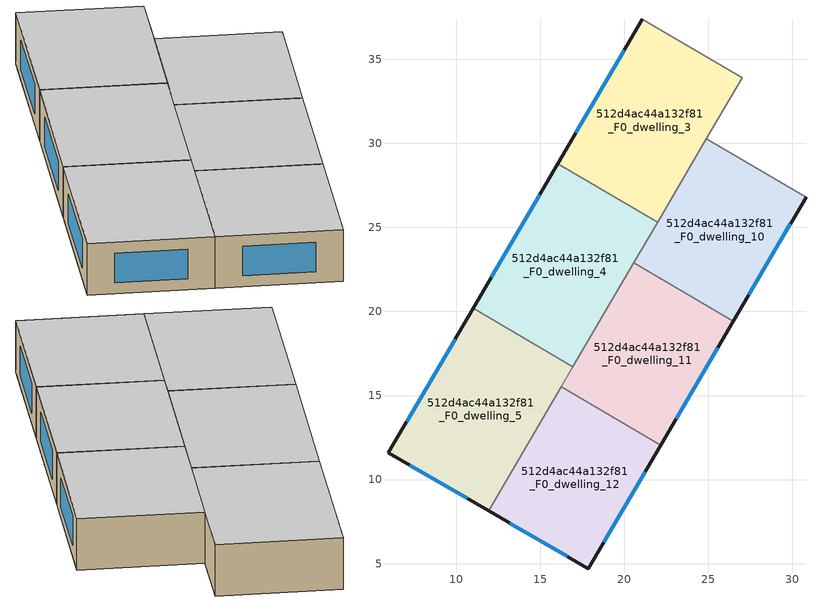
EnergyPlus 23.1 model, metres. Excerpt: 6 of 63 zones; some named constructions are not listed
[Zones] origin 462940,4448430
512d4ac44a132f81_F0_dwelling_10
 floor ground (EU_floor_Construction): 30.82,26.79 26.5,19.42 20.57,22.89 24.88,30.26 z0
 wall outside (EU_wall_Construction): 26.5,19.42 30.82,26.79 z0:3
 wall to 512d4ac44a132f81_F0_dwelling_9 (EU_wall_Construction): 30.82,26.79 24.88,30.26 z0:3
 wall to 512d4ac44a132f81_F0_dwelling_11 (EU_wall_Construction): 20.57,22.89 26.5,19.42 z0:3
 wall to 512d4ac44a132f81_F0_dwelling_3 (EU_wall_Construction): 24.88,30.26 21.99,25.32 z0:3
 wall to 512d4ac44a132f81_F0_dwelling_4 (EU_wall_Construction): 21.99,25.32 20.57,22.89 z0:3
 window (EU_Window_Construction): 27.43,21 29.89,25.21 z0.64:2.36
 ceiling to 512d4ac44a132f81_F1_dwelling_10 (EU_floor_Construction): 26.5,19.42 30.82,26.79 24.88,30.26 20.57,22.89 z3
512d4ac44a132f81_F0_dwelling_11
 floor ground (EU_floor_Construction): 26.5,19.42 22.19,12.05 16.25,15.52 20.57,22.89 z0
 wall outside (EU_wall_Construction): 22.19,12.05 26.5,19.42 z0:3
 wall to 512d4ac44a132f81_F0_dwelling_12 (EU_wall_Construction): 16.25,15.52 22.19,12.05 z0:3
 wall to 512d4ac44a132f81_F0_dwelling_4 (EU_wall_Construction): 20.57,22.89 16.96,16.72 z0:3
 wall to 512d4ac44a132f81_F0_dwelling_5 (EU_wall_Construction): 16.96,16.72 16.25,15.52 z0:3
 window (EU_Window_Construction): 23.11,13.63 25.58,17.84 z0.64:2.36
 ceiling to 512d4ac44a132f81_F1_dwelling_11 (EU_floor_Construction): 22.19,12.05 26.5,19.42 20.57,22.89 16.25,15.52 z3
512d4ac44a132f81_F0_dwelling_12
 floor ground (EU_floor_Construction): 22.19,12.05 17.88,4.69 11.93,8.14 16.25,15.52 z0
 wall outside (EU_wall_Construction): 11.93,8.14 17.88,4.69 22.19,12.05 z0:3
 wall to 512d4ac44a132f81_F0_dwelling_5 (EU_wall_Construction): 16.25,15.52 11.93,8.14 z0:3
 window (EU_Window_Construction): 18.8,6.27 21.26,10.47 / 13.21,7.4 16.6,5.43 z0.64:2.36
 ceiling to 512d4ac44a132f81_F1_dwelling_12 (EU_floor_Construction): 17.88,4.69 22.19,12.05 16.25,15.52 11.93,8.14 z3
512d4ac44a132f81_F0_dwelling_3
 floor ground (EU_floor_Construction): 27.02,33.91 21.99,25.32 16.05,28.79 21.08,37.39 z0
 wall outside (EU_wall_Construction): 21.08,37.39 16.05,28.79 z0:3
 wall to 512d4ac44a132f81_F0_dwelling_2 (EU_wall_Construction): 27.02,33.91 21.08,37.39 z0:3
 wall to 512d4ac44a132f81_F0_dwelling_4 (EU_wall_Construction): 16.05,28.79 21.99,25.32 z0:3
 wall to 512d4ac44a132f81_F0_dwelling_9 (EU_wall_Construction): 24.88,30.26 27.02,33.91 z0:3
 window (EU_Window_Construction): 20,35.55 17.13,30.63 z0.64:2.36
 ceiling to 512d4ac44a132f81_F1_dwelling_3 (EU_floor_Construction): 21.99,25.32 27.02,33.91 21.08,37.39 16.05,28.79 z3
512d4ac44a132f81_F0_dwelling_4
 floor ground (EU_floor_Construction): 21.99,25.32 16.96,16.72 11.02,20.2 16.05,28.79 z0
 wall outside (EU_wall_Construction): 16.05,28.79 11.02,20.2 z0:3
 wall to 512d4ac44a132f81_F0_dwelling_5 (EU_wall_Construction): 11.02,20.2 16.96,16.72 z0:3
 window (EU_Window_Construction): 14.97,26.95 12.1,22.04 z0.64:2.36
 ceiling to 512d4ac44a132f81_F1_dwelling_4 (EU_floor_Construction): 16.96,16.72 21.99,25.32 16.05,28.79 11.02,20.2 z3
512d4ac44a132f81_F0_dwelling_5
 floor ground (EU_floor_Construction): 16.96,16.72 11.93,8.14 5.98,11.59 11.02,20.2 z0
 wall outside (EU_wall_Construction): 11.02,20.2 5.98,11.59 11.93,8.14 z0:3
 window (EU_Window_Construction): 7.26,10.85 10.66,8.88 / 9.94,18.36 7.06,13.44 z0.64:2.36
 ceiling to 512d4ac44a132f81_F1_dwelling_5 (EU_floor_Construction): 11.93,8.14 16.96,16.72 11.02,20.2 5.98,11.59 z3
[SCHEDULE:FILE] Column Number=1; Rows to Skip at Top=0; Number of Hours of Data=8760; Column Separator=Comma; Interpolate to Timestep=No; Minutes per Item=60; Adjust Schedule for Daylight Savings=Yes
Name | File
EU_Step8_GainSchedule_512d4ac44a132f81_F2_dwelling_11_f000 | ../../schedules/512d4ac44a132f81/512d4ac44a132f81_F2_dwelling_11_f000_gain.csv
EU_Step8_GainSchedule_512d4ac44a132f81_F2_dwelling_12_f000 | ../../schedules/512d4ac44a132f81/512d4ac44a132f81_F2_dwelling_12_f000_gain.csv
EU_Step8_GainSchedule_512d4ac44a132f81_F3_dwelling_0_f000 | ../../schedules/512d4ac44a132f81/512d4ac44a132f81_F3_dwelling_0_f000_gain.csv
EU_Step8_GainSchedule_512d4ac44a132f81_F3_dwelling_1_f000 | ../../schedules/512d4ac44a132f81/512d4ac44a132f81_F3_dwelling_1_f000_gain.csv
EU_Step8_GainSchedule_512d4ac44a132f81_F3_dwelling_2_f000 | ../../schedules/512d4ac44a132f81/512d4ac44a132f81_F3_dwelling_2_f000_gain.csv
EU_Step8_GainSchedule_512d4ac44a132f81_F3_dwelling_3_f000 | ../../schedules/512d4ac44a132f81/512d4ac44a132f81_F3_dwelling_3_f000_gain.csv
EU_Step8_GainSchedule_512d4ac44a132f81_F3_dwelling_4_f000 | ../../schedules/512d4ac44a132f81/512d4ac44a132f81_F3_dwelling_4_f000_gain.csv
EU_Step8_GainSchedule_512d4ac44a132f81_F3_dwelling_5_f000 | ../../schedules/512d4ac44a132f81/512d4ac44a132f81_F3_dwelling_5_f000_gain.csv
EU_Step8_GainSchedule_512d4ac44a132f81_F3_dwelling_6_f000 | ../../schedules/512d4ac44a132f81/512d4ac44a132f81_F3_dwelling_6_f000_gain.csv
EU_Step8_GainSchedule_512d4ac44a132f81_F3_dwelling_7_f000 | ../../schedules/512d4ac44a132f81/512d4ac44a132f81_F3_dwelling_7_f000_gain.csv
EU_Step8_GainSchedule_512d4ac44a132f81_F3_dwelling_8_f000 | ../../schedules/512d4ac44a132f81/512d4ac44a132f81_F3_dwelling_8_f000_gain.csv
EU_Step8_GainSchedule_512d4ac44a132f81_F3_dwelling_9_f000 | ../../schedules/512d4ac44a132f81/512d4ac44a132f81_F3_dwelling_9_f000_gain.csv
EU_Step8_GainSchedule_512d4ac44a132f81_F3_dwelling_10_f000 | ../../schedules/512d4ac44a132f81/512d4ac44a132f81_F3_dwelling_10_f000_gain.csv
EU_Step8_GainSchedule_512d4ac44a132f81_F3_dwelling_11_f000 | ../../schedules/512d4ac44a132f81/512d4ac44a132f81_F3_dwelling_11_f000_gain.csv
EU_Step8_GainSchedule_512d4ac44a132f81_F4_dwelling_0_f000 | ../../schedules/512d4ac44a132f81/512d4ac44a132f81_F4_dwelling_0_f000_gain.csv
EU_Step8_GainSchedule_512d4ac44a132f81_F4_dwelling_1_f000 | ../../schedules/512d4ac44a132f81/512d4ac44a132f81_F4_dwelling_1_f000_gain.csv
EU_Step8_GainSchedule_512d4ac44a132f81_F4_dwelling_2_f000 | ../../schedules/512d4ac44a132f81/512d4ac44a132f81_F4_dwelling_2_f000_gain.csv
EU_Step8_GainSchedule_512d4ac44a132f81_F4_dwelling_3_f000 | ../../schedules/512d4ac44a132f81/512d4ac44a132f81_F4_dwelling_3_f000_gain.csv
EU_Step8_GainSchedule_512d4ac44a132f81_F4_dwelling_4_f000 | ../../schedules/512d4ac44a132f81/512d4ac44a132f81_F4_dwelling_4_f000_gain.csv
EU_Step8_GainSchedule_512d4ac44a132f81_F4_dwelling_5_f000 | ../../schedules/512d4ac44a132f81/512d4ac44a132f81_F4_dwelling_5_f000_gain.csv
EU_Step8_GainSchedule_512d4ac44a132f81_F4_dwelling_6_f000 | ../../schedules/512d4ac44a132f81/512d4ac44a132f81_F4_dwelling_6_f000_gain.csv
EU_Step8_GainSchedule_512d4ac44a132f81_F4_dwelling_7_f000 | ../../schedules/512d4ac44a132f81/512d4ac44a132f81_F4_dwelling_7_f000_gain.csv
EU_Step8_GainSchedule_512d4ac44a132f81_F4_dwelling_8_f000 | ../../schedules/512d4ac44a132f81/512d4ac44a132f81_F4_dwelling_8_f000_gain.csv
EU_Step8_GainSchedule_512d4ac44a132f81_F4_dwelling_9_f000 | ../../schedules/512d4ac44a132f81/512d4ac44a132f81_F4_dwelling_9_f000_gain.csv
EU_Step8_GainSchedule_512d4ac44a132f81_F4_dwelling_10_f000 | ../../schedules/512d4ac44a132f81/512d4ac44a132f81_F4_dwelling_10_f000_gain.csv
EU_Step8_GainSchedule_512d4ac44a132f81_F4_dwelling_11_f000 | ../../schedules/512d4ac44a132f81/512d4ac44a132f81_F4_dwelling_11_f000_gain.csv
